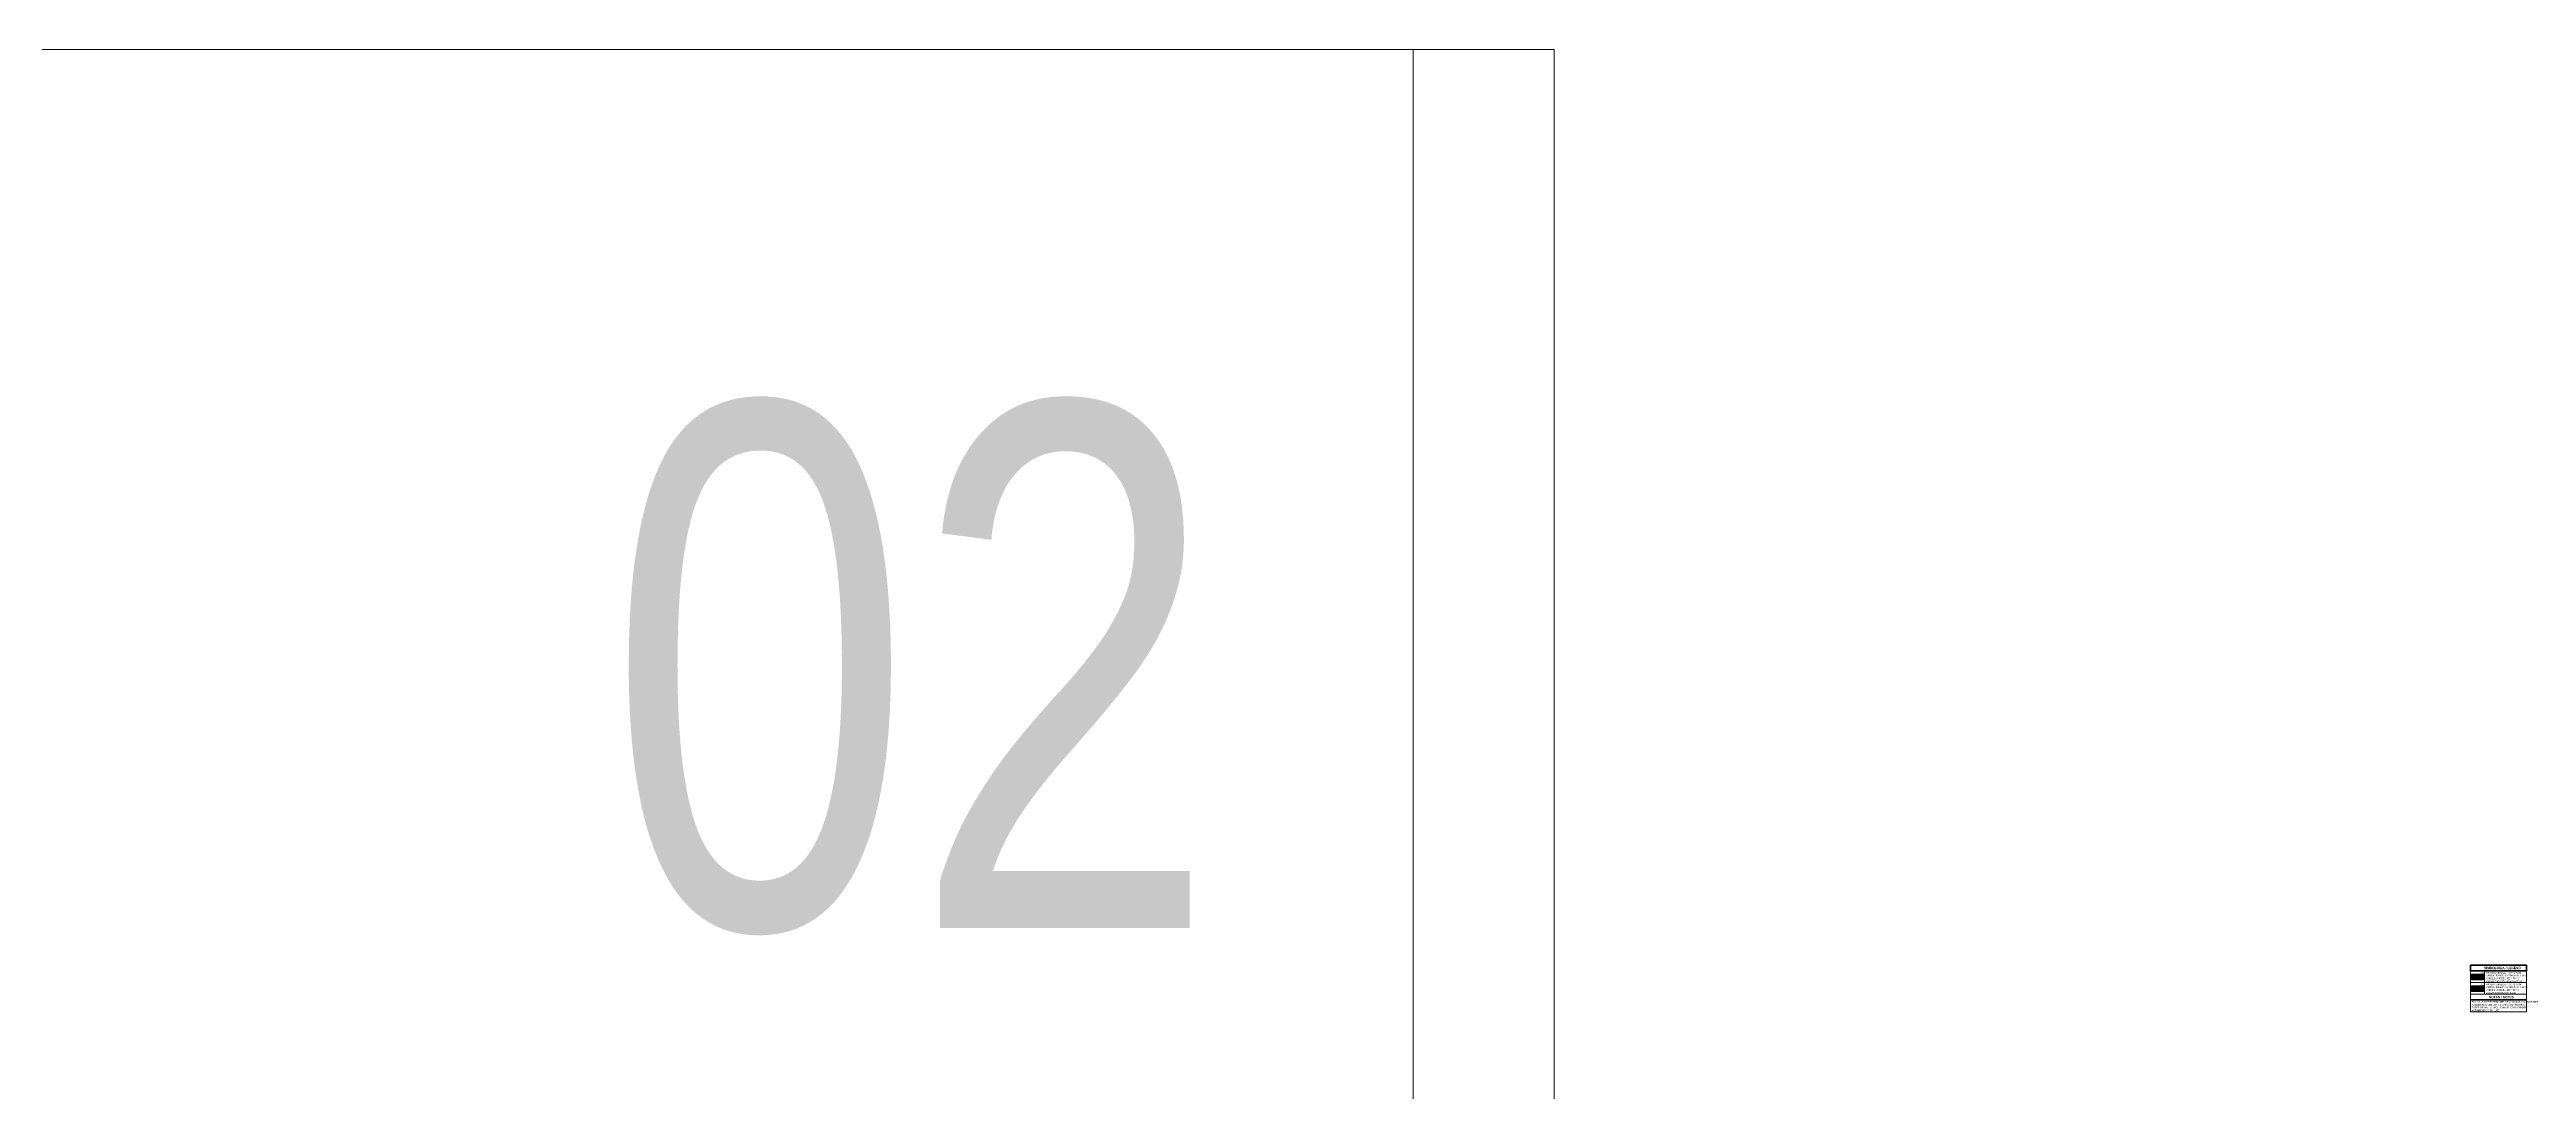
# Model space of a CAD drawing. Header units: metres. Extents: x -199 to 506, y -5 to 23.
# Drawn here: x 502.559 to 506.107, y 2.508 to 4 of the extents above; entities that cross this region are included whole.
import ezdxf

# ---------------------------------------------------------------- set-up
doc = ezdxf.new("R2010")
doc.units = ezdxf.units.M
for name, color, linetype, lineweight in [('06MUREXT', 92, 'Continuous', 9), ('29NOTAS-2', 7, 'Continuous', 5), ('70LINEA-1', 1, 'Continuous', 5), ('70LINEA-3', 10, 'Continuous', 5), ('70LINEA-4', 152, 'Continuous', 5), ('70LINEA_0_5', 131, 'Continuous', 35)]:
    doc.layers.add(name, color=color, linetype=linetype, lineweight=lineweight)
doc.styles.add('Arial_1', font='arial.ttf', dxfattribs={"width": 0.75, "height": 0.75})
doc.styles.add('Arial_2', font='arial.ttf', dxfattribs={"width": 0.75, "height": 0.0025})
doc.styles.add('Arial_B', font='arialbd.ttf', dxfattribs={"width": 0.75, "height": 0.0035})

msp = doc.modelspace()

# ---------------------------------------------------------------- hatches: boundary and pattern name
at = {"layer": '70LINEA-3'}
msp.add_hatch(color=256, dxfattribs=at).paths.add_polyline_path([(506.0454, 2.6679), (506.0454, 2.676), (506.0285, 2.676), (506.0285, 2.6679)])
at = {"layer": '70LINEA-4'}
msp.add_hatch(color=256, dxfattribs=at).paths.add_polyline_path([(506.0454, 2.6513), (506.0454, 2.6594), (506.0285, 2.6594), (506.0285, 2.6513)])

# ---------------------------------------------------------------- linework, layer by layer
at = {"layer": '06MUREXT'}
for p, q in [((504.714, 4), (501.214, 4)), ((504.512, -1.2678), (504.512, 4)), ((504.714, 4), (504.714, -1.2678))]:
    msp.add_line(p, q, dxfattribs=at)
at = {"layer": '70LINEA-1'}
for p, q in [((506.0271, 2.681), (506.0271, 2.6222)), ((506.0271, 2.6644), (506.1071, 2.6644)), ((506.0454, 2.676), (506.0285, 2.676)), ((506.0285, 2.676), (506.0285, 2.6679)), ((506.0285, 2.6679), (506.0454, 2.6679)), ((506.0454, 2.6679), (506.0454, 2.676)), ((506.0468, 2.681), (506.0468, 2.6473)), ((506.1071, 2.681), (506.1071, 2.6222)), ((506.0271, 2.6473), (506.1071, 2.6473)), ((506.0454, 2.6594), (506.0285, 2.6594)), ((506.0285, 2.6594), (506.0285, 2.6513)), ((506.0285, 2.6513), (506.0454, 2.6513)), ((506.0454, 2.6513), (506.0454, 2.6594)), ((506.0271, 2.6222), (506.1071, 2.6222))]:
    msp.add_line(p, q, dxfattribs=at)
at = {"layer": '70LINEA_0_5'}
for p, q in [((506.0271, 2.689), (506.1071, 2.689)), ((506.0271, 2.681), (506.0271, 2.689)), ((506.0271, 2.681), (506.1071, 2.681)), ((506.1071, 2.681), (506.0271, 2.681)), ((506.1071, 2.689), (506.1071, 2.681)), ((506.1071, 2.6393), (506.0271, 2.6393))]:
    msp.add_line(p, q, dxfattribs=at)

# ---------------------------------------------------------------- texts
at = {"layer": '29NOTAS-2', "attachment_point": 1}
for s, insert, char_height, width, style in [('02', (503.3577, 3.4924), 0.75, 1.046202, 'Arial_1'), ('01', (506.0424, 2.6793), 0.0025, 0.003487, 'Arial_2'), ('02', (506.0424, 2.6627), 0.0025, 0.003487, 'Arial_2'), ('SIMBOLOGIA / LEGEND', (506.0464, 2.6867), 0.0035, 0.051528, 'Arial_B'), ('PINTURA VINILICA /  VINYL PAINT', (506.0488, 2.6793), 0.0025, 0.051108, 'Arial_2'), ('MARCA / BRAND: SHERWIN WILLIAMS', (506.0488, 2.6753), 0.0025, 0.058142, 'Arial_2'), ('MODELO / MODEL: KEM TONE', (506.0488, 2.6714), 0.0025, 0.045877, 'Arial_2'), ('COLOR: CRYSTAL BALL K07WJ71', (506.0488, 2.6674), 0.0025, 0.050987, 'Arial_2'), ('PINTURA VINILICA /  VINYL PAINT', (506.0488, 2.6627), 0.0025, 0.051108, 'Arial_2'), ('A24WM0300 O SIMILAR Y 2 CAPAS DE PINTURA/', (506.0287, 2.6336), 0.0025, 0.073475, 'Arial_2'), ('EN LOS MUROS EXTERIORES SE APLICARA LOXON PRIMER ', (506.0287, 2.6376), 0.0025, 0.093256, 'Arial_2'), ('EXTERIOR WALLS SHOULD HAVE LOXON PRIMER ', (506.0287, 2.6296), 0.0025, 0.077563, 'Arial_2'), ('MARCA / BRAND: SHERWIN WILLIAMS', (506.0488, 2.6587), 0.0025, 0.058142, 'Arial_2'), ('MODELO / MODEL: KEM TONE', (506.0488, 2.6547), 0.0025, 0.045877, 'Arial_2'), ('COLOR: BEETHOVEN BLUE', (506.0488, 2.6507), 0.0025, 0.041728, 'Arial_2'), ('NOTAS / NOTES', (506.0532, 2.645), 0.0035, 0.034994, 'Arial_B'), ('A24WM0300 OR SIMILAR', (506.0287, 2.6256), 0.0025, 0.037459, 'Arial_2')]:
    msp.add_mtext(s, dxfattribs=dict(at, insert=insert, char_height=char_height, width=width, style=style))

doc.saveas('drawing.dxf')
